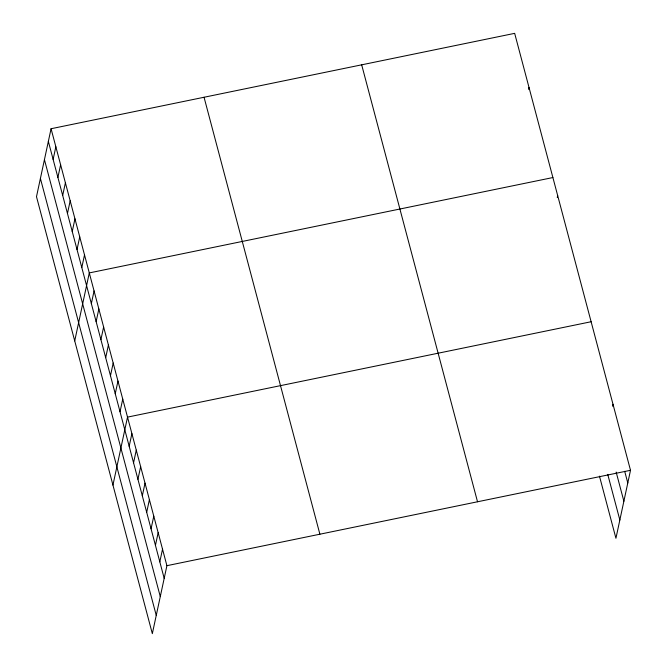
<?xml version="1.0" encoding="UTF-8"?>
<svg xmlns="http://www.w3.org/2000/svg" width="667" height="667" viewBox="0 0 667 667"><rect width="100%" height="100%" fill="white"/><g stroke="black" fill="none" stroke-linecap="round" stroke-linejoin="round"><path stroke-width="1" d="M51.067 128.731L36.493 196.698L152.334 633.65L166.908 565.683L51.067 128.731L514.666 33.35L630.507 470.302L615.933 538.269L599.458 476.13M53.127 159.421L55.845 146.757M57.904 177.447L60.622 164.774M62.681 195.473L65.399 182.8M67.459 213.498L70.177 200.825M72.244 231.516L74.954 218.851M77.022 249.541L79.732 236.877M81.799 267.567L84.517 254.902M74.721 340.895L89.295 272.92L552.893 177.547M91.354 303.618L94.072 290.945M96.131 321.644L98.849 308.971M100.909 339.661L103.627 326.997M105.694 357.687L108.404 345.022M110.472 375.713L113.19 363.048M115.249 393.738L117.967 381.065M120.027 411.764L122.745 399.091M112.948 485.084L127.522 417.117L591.12 321.736M129.181 446.29L131.899 433.625M133.558 462.798L136.276 450.133M137.936 479.306L140.654 466.642M142.313 495.814L145.031 483.15M146.69 512.323L149.4 499.65M151.067 528.831L153.777 516.158M155.444 545.339L158.154 532.666M159.813 561.839L162.531 549.174M528.581 89.37L528.998 87.419M557.253 197.515L557.67 195.564M612.581 406.22L612.998 404.277M166.908 565.683L630.507 470.302M624.704 471.319L627.789 482.975M616.158 472.086L623.878 501.217M607.745 474.387L619.851 520.018M361.672 64.824L477.522 501.776M204.052 97.257L319.893 534.209M48.349 141.396L164.19 578.347M44.439 159.646L160.28 596.598M40.404 178.448L156.253 615.399"/></g></svg>
